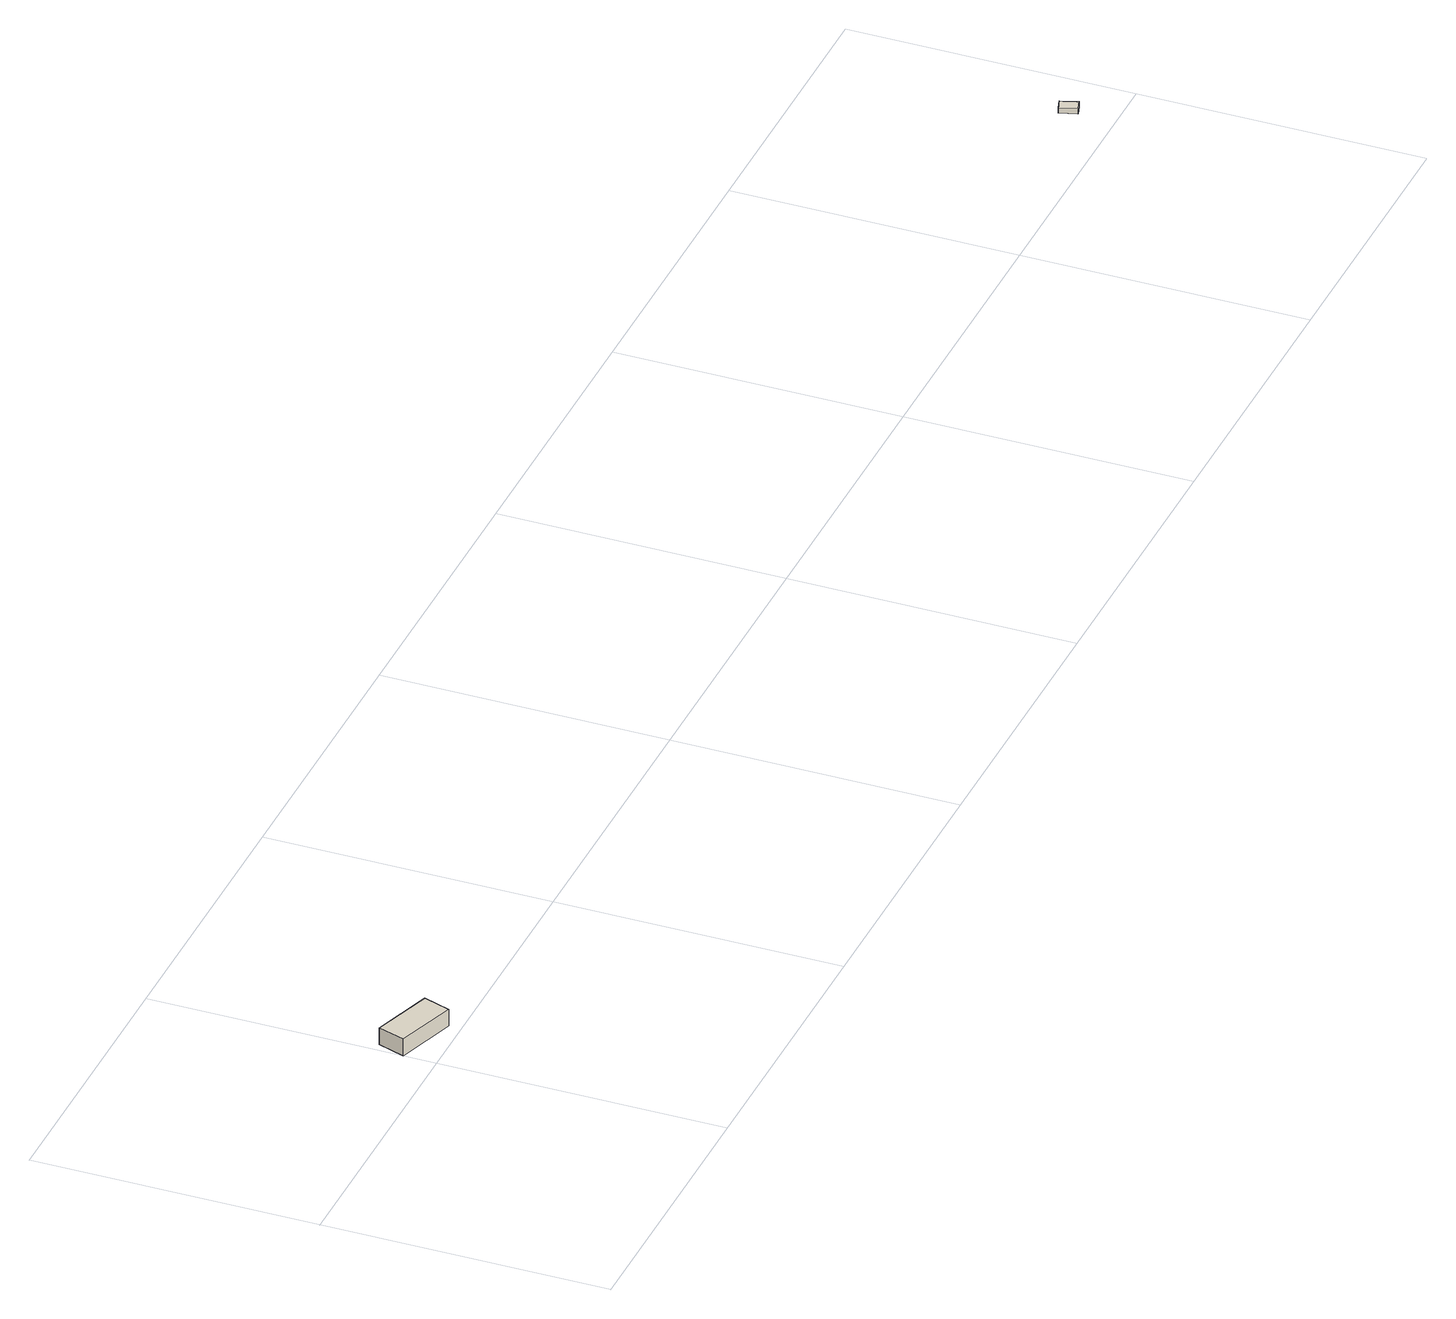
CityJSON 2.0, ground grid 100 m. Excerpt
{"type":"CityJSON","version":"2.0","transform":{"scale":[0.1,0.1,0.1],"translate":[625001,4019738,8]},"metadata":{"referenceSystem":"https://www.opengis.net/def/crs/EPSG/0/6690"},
"CityObjects":{
"building1":{"type":"Building","attributes":{"class":"3001","usage":"441","measuredHeight":7,"BuildingDetailAttribute.orgUsage":"17","BuildingDetailAttribute.surveyYear":2017,"BuildingRiverFloodingRiskAttribute.description":"2","BuildingRiverFloodingRiskAttribute.rank":"1","BuildingRiverFloodingRiskAttribute.depth":0.08,"BuildingRiverFloodingRiskAttribute.adminType":"2","BuildingRiverFloodingRiskAttribute.scale":"2","BuildingIDAttribute.prefecture":"17","BuildingIDAttribute.city":"17206"},"geometry":[{"type":"Solid","lod":"1","boundaries":[[[[0,1,2,3]],[[2,4,5,3]],[[1,6,4,2]],[[0,7,6,1]],[[3,5,7,0]],[[4,6,7,5]]]]}]},
"building2":{"type":"Building","attributes":{"measuredHeight":8.8,"BuildingDetailAttribute.surveyYear":2017,"BuildingIDAttribute.prefecture":"17","BuildingIDAttribute.city":"17206"},"geometry":[{"type":"Solid","lod":"1","boundaries":[[[[8,9,10,11]],[[10,12,13,11]],[[9,14,12,10]],[[8,15,14,9]],[[11,13,15,8]],[[12,14,15,13]]]]}]}
},
"vertices":[
[35,211,2],[248,139,2],[216,44,2],[3,115,2],[216,44,66],[3,115,66],[248,139,66],[35,211,66],
[5508,2,231],[5488,62,231],[5526,75,231],[5546,14,231],[5526,75,251],[5546,14,251],[5488,62,251],[5508,2,251]
]}
